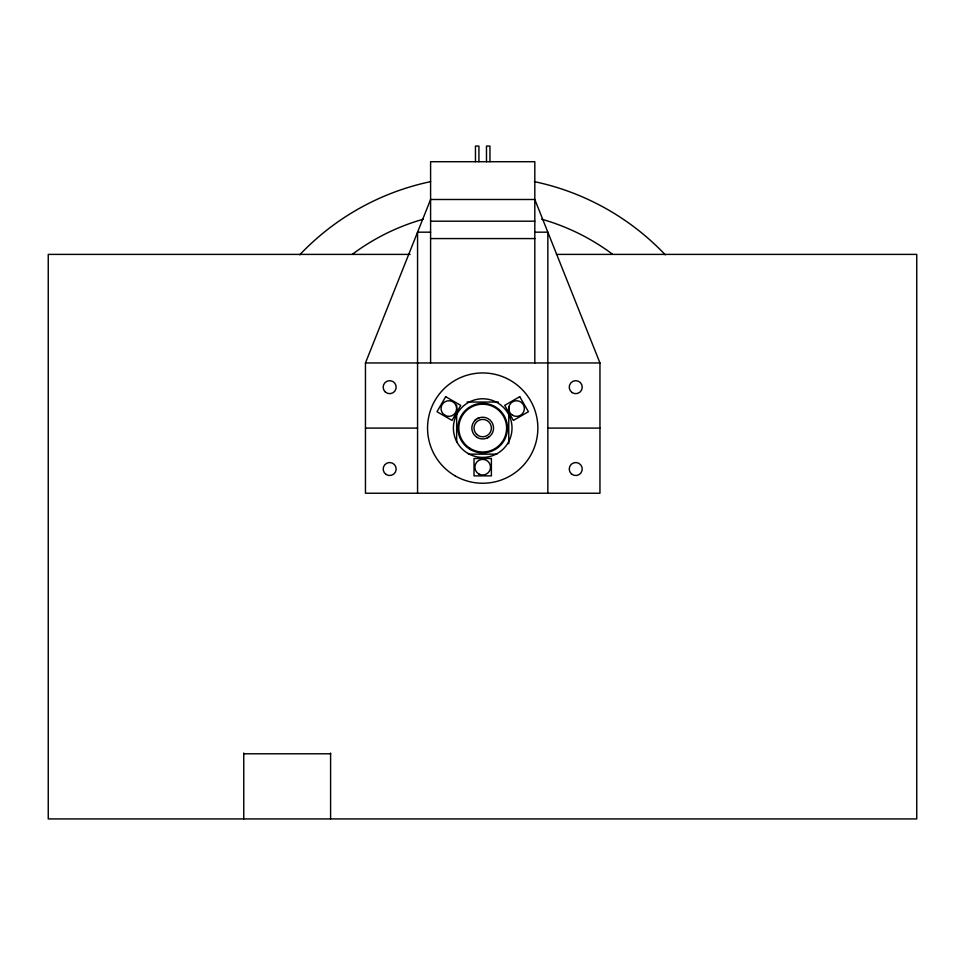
<?xml version="1.0" encoding="UTF-8"?>
<svg xmlns="http://www.w3.org/2000/svg" width="965" height="965" viewBox="0 0 965 965"><rect width="100%" height="100%" fill="white"/><g stroke="black" fill="none" stroke-linecap="round" stroke-linejoin="round"><path stroke-width="1.45" d="M365.458 362.961L430.595 199.49L534.815 199.49L599.953 362.961L599.953 493.236L365.458 493.236L365.458 362.961L599.953 362.961M430.595 221.202L534.815 221.202M430.595 232.179L417.568 232.179L417.568 493.236M534.815 232.179L547.843 232.179L547.843 493.236M430.595 238.572L534.815 238.572M410.125 254.398L48.25 254.398L48.25 818.923L916.75 818.923L916.75 254.398L556.383 254.398M467.072 402.043L498.338 402.043M365.458 428.098L417.568 428.098M547.843 428.098L599.953 428.098M468.568 454.153L496.854 454.153M243.747 753.786L330.597 753.786M534.815 362.961L534.815 161.71L430.595 161.71L430.595 362.961M508.76 406.506L508.76 443.731M489.955 161.71L489.955 146.077L486.481 146.077L486.481 161.71M478.93 161.71L478.93 146.077L475.456 146.077L475.456 161.71M456.65 405.023L456.65 442.235M330.597 753.038L330.597 818.923M243.747 753.038L243.747 818.923M352.635 254.097A217.125 217.125 0 0 1 423.394 219.176M541.606 219.176A217.125 217.125 0 0 1 612.365 254.097M488.881 436.88A10.856 10.856 0 0 1 487.434 437.772M474.828 420.426A10.856 10.856 0 0 1 476.119 419.317M477.566 418.424A10.856 10.856 0 0 1 479.147 417.773M299.717 254.82A251.865 251.865 0 0 1 430.619 181.637M534.381 181.637A251.865 251.865 0 0 1 665.283 254.82M445.685 396.687L437 411.729L452.042 420.414L460.727 405.372L445.685 396.687M519.737 396.687L504.683 405.372L513.368 420.414L528.422 411.729L519.737 396.687M491.39 458.496L474.02 458.496L474.02 475.866L491.39 475.866L491.39 458.496M385.409 392.104A6.514 6.514 0 0 0 396.072 388.388A6.514 6.514 0 0 0 387.532 381.018A6.514 6.514 0 0 0 385.409 392.104M571.485 473.96A6.514 6.514 0 0 0 582.136 470.244A6.514 6.514 0 0 0 573.608 462.874A6.514 6.514 0 0 0 571.485 473.96M386.012 474.406A6.514 6.514 0 0 0 396.169 469.497A6.514 6.514 0 0 0 386.832 463.164A6.514 6.514 0 0 0 386.012 474.406M572.088 392.562A6.514 6.514 0 0 0 582.245 387.653A6.514 6.514 0 0 0 572.908 381.308A6.514 6.514 0 0 0 572.088 392.562M476.71 434.383A8.685 8.685 0 0 0 491.149 430.149A8.685 8.685 0 0 0 480.256 419.763A8.685 8.685 0 0 0 476.71 434.383M477.277 437.495A10.856 10.856 0 0 0 493.561 428.098A10.856 10.856 0 0 0 477.277 418.689A10.856 10.856 0 0 0 477.277 437.495M469.726 448.146A23.884 23.884 0 0 0 506.565 429.304A23.884 23.884 0 0 0 471.825 406.832A23.884 23.884 0 0 0 469.726 448.146M470.329 449.533A24.752 24.752 0 0 0 507.457 428.098A24.752 24.752 0 0 0 470.329 406.663A24.752 24.752 0 0 0 470.329 449.533M512.644 415.324A7.817 7.817 0 0 0 524.369 408.557A7.817 7.817 0 0 0 512.644 401.79A7.817 7.817 0 0 0 512.644 415.324M444.949 415.324A7.817 7.817 0 0 0 456.674 408.557A7.817 7.817 0 0 0 444.949 401.79A7.817 7.817 0 0 0 444.949 415.324M468.049 453.478A29.312 29.312 0 0 0 512.017 428.098A29.312 29.312 0 0 0 468.049 402.707A29.312 29.312 0 0 0 468.049 453.478M455.13 475.854A55.15 55.15 0 0 0 537.855 428.098A55.15 55.15 0 0 0 455.13 380.331A55.15 55.15 0 0 0 455.13 475.854M478.797 473.948A7.817 7.817 0 0 0 490.522 467.181A7.817 7.817 0 0 0 478.797 460.414A7.817 7.817 0 0 0 478.797 473.948"/></g></svg>
